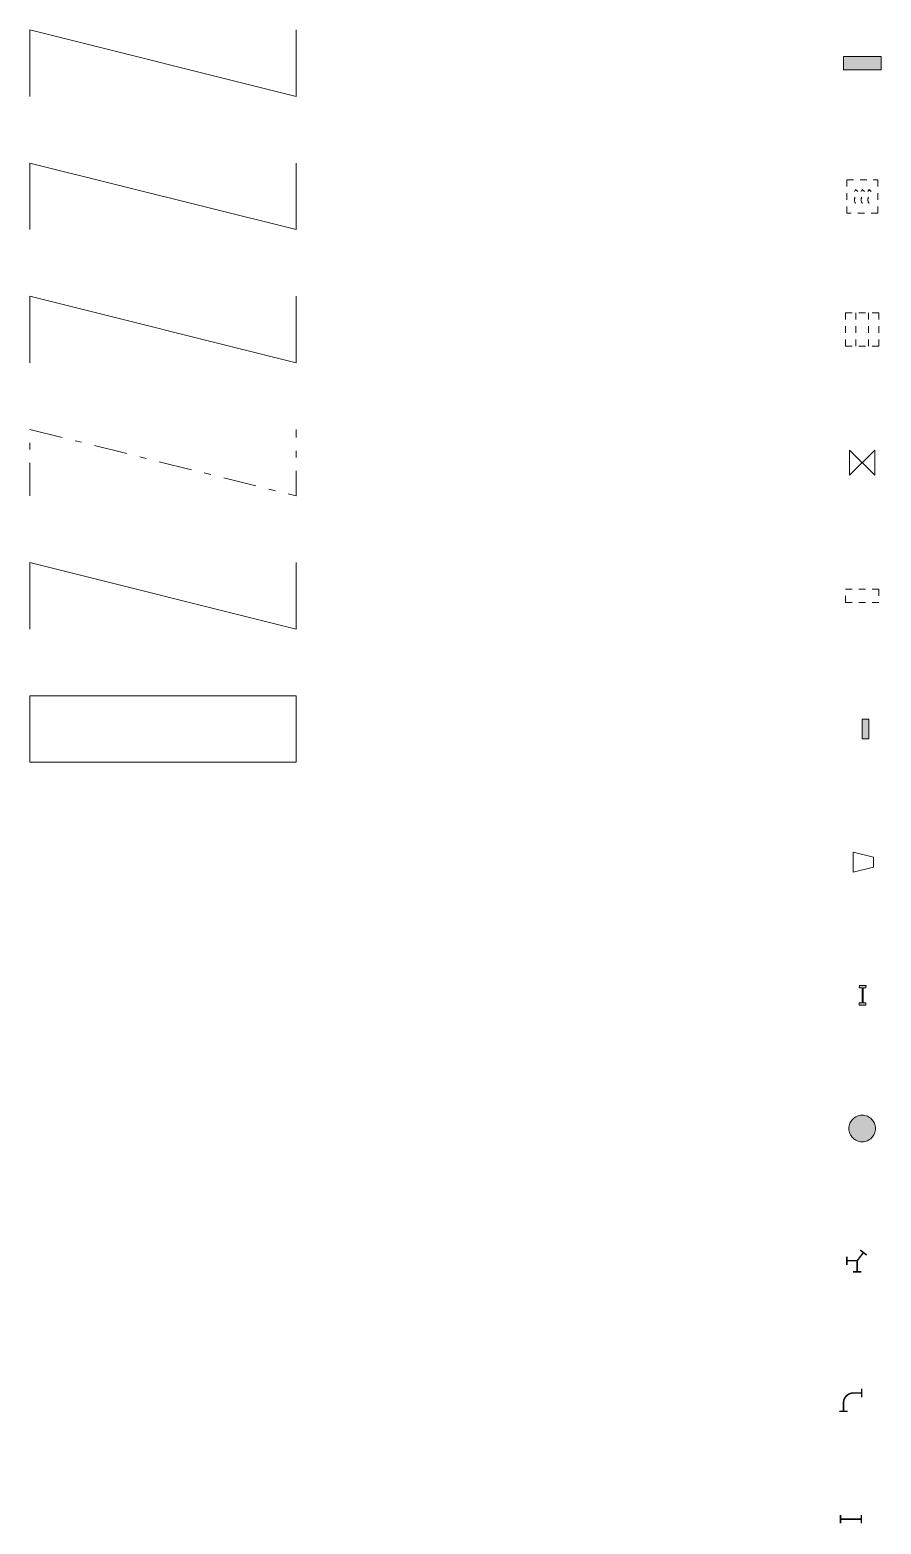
# Model space of a CAD drawing. Header units: metres. Extents: x 3068 to 3311, y 1718 to 1911.
# Drawn here: x 3256.55 to 3269.33, y 1888.31 to 1910.75 of the extents above; entities that cross this region are included whole.
import ezdxf

# ---------------------------------------------------------------- set-up
doc = ezdxf.new("R2010")
doc.units = ezdxf.units.M
for name, pattern in [('EL_0344', [1, 0.5, -0.2, 0.1, -0.2]), ('Socle_Continu', [2.5, 2.5, 0]), ('Socle_Discontinu', [0.075, 0.05, -0.025]), ('Topo_Continu', [2.5, 2.5, 0])]:
    doc.linetypes.add(name, pattern=pattern)
doc.layers.add('CHAUF_SCT', color=6, linetype='Socle_Continu', lineweight=13)
doc.styles.add('Reseaux', font='arial.ttf')
doc.styles.get("Standard").update_dxf_attribs({"font": 'arial.ttf'})
doc.styles.add('Style_2', font='WINGDNG3.TTF')
doc.linetypes.add('EL_0341', pattern='A,3,-0.2,0.2,-0.381,["555",Style_2,S=0.254,R=0,X=-0.254,Y=-0.1],-0.381,0.2,-0.2', length=4.562)
doc.linetypes.add('EL_0342', pattern='A,2.5,-0.2,0.2,-0.2,0.2,-0.381,["555",Style_2,S=0.254,R=0,X=-0.254,Y=-0.1],-0.381,0.2,-0.2,0.2,-0.2', length=4.862)
doc.linetypes.add('EL_0343', pattern='A,4,-0.381,["555",Style_2,S=0.254,R=0,X=-0.254,Y=-0.1],-0.381', length=4.762)
doc.linetypes.add('EL_0345', pattern='A,4,-0.254,["| |",Standard,S=0.254,R=0,X=-0.127,Y=-0.1],-0.254', length=4.508)
doc.linetypes.add('EL_0346', pattern='A,0.2,0,["/",Standard,S=0.254,R=0,X=0,Y=0]', length=0.2)

# ---------------------------------------------------------------- blocks, each defined once
blk = doc.blocks.new('EP_0369')
at = {"layer": 'CHAUF_SCT', "linetype": 'Socle_Continu'}
h = blk.add_hatch(color=256, dxfattribs=at)
edge = h.paths.add_edge_path()
edge.add_ellipse((0, 0), major_axis=(-0.141, 0.141), ratio=1, start_angle=-45, end_angle=135, ccw=False)
edge.add_ellipse((0, 0), major_axis=(-0.141, 0.141), ratio=1, start_angle=135, end_angle=315, ccw=False)
blk.add_circle((0, 0), 0.2, dxfattribs=at)
at = {"layer": 'CHAUF_SCT', "linetype": 'Socle_Continu', "flags": 9}
for tag, p in [('ID', (0.665, 0.065)), ('NATURE', (0.665, -0.256)), ('FAMILLE', (0.665, -0.577)), ('CALQUE', (0.665, -0.899))]:
    blk.add_attdef(tag, p, '', height=0.2, dxfattribs=at)
blk = doc.blocks.new('EP_0368')
at = {"layer": 'CHAUF_SCT', "linetype": 'Socle_Continu'}
blk.add_hatch(color=256, dxfattribs=at).paths.add_polyline_path([(0.057, 0.15), (-0.043, 0.15), (-0.044, 0.113), (0, 0.112), (0, -0.112), (-0.044, -0.112), (-0.044, -0.15), (0.056, -0.15), (0.056, -0.113), (0.012, -0.113), (0.013, 0.112), (0.056, 0.112)])
for p, q in [((-0.043, 0.15), (-0.044, 0.113)), ((-0.044, 0.113), (0, 0.112)), ((0.057, 0.15), (-0.043, 0.15)), ((0, 0.112), (0, -0.112)), ((0.012, -0.113), (0.013, 0.112)), ((0.013, 0.112), (0.056, 0.112)), ((0.056, 0.112), (0.057, 0.15)), ((0, -0.112), (-0.044, -0.112)), ((-0.044, -0.112), (-0.044, -0.15)), ((-0.044, -0.15), (0.056, -0.15)), ((0.056, -0.113), (0.012, -0.113)), ((0.056, -0.15), (0.056, -0.113))]:
    blk.add_line(p, q, dxfattribs=at)
at = {"layer": 'CHAUF_SCT', "linetype": 'Socle_Continu', "flags": 9}
for tag, p in [('ID', (0.707, 0.017)), ('NATURE', (0.707, -0.305)), ('FAMILLE', (0.707, -0.626)), ('CALQUE', (0.707, -0.947))]:
    blk.add_attdef(tag, p, '', height=0.2, dxfattribs=at)
blk = doc.blocks.new('EP_0367')
at = {"layer": 'CHAUF_SCT', "linetype": 'Socle_Continu', "flags": 128}
blk.add_lwpolyline([(-0.136, 0.151), (-0.136, -0.15), (0.17, -0.075), (0.17, 0.075)], close=True, dxfattribs=at)
at = {"layer": 'CHAUF_SCT', "linetype": 'Socle_Continu', "flags": 9}
for tag, p in [('ID', (0.696, 0.582)), ('NATURE', (0.696, 0.26)), ('FAMILLE', (0.696, -0.061)), ('CALQUE', (0.696, -0.382)), ('TYPE', (0.696, -0.703))]:
    blk.add_attdef(tag, p, '', height=0.2, dxfattribs=at)
blk = doc.blocks.new('EP_0366')
at = {"layer": 'CHAUF_SCT', "linetype": 'Socle_Continu'}
blk.add_hatch(color=256, dxfattribs=at).paths.add_polyline_path([(0.1, 0.15), (0.1, -0.15), (0, -0.15), (0, 0.15)])
at = {"layer": 'CHAUF_SCT', "linetype": 'Socle_Continu', "flags": 128}
blk.add_lwpolyline([(0, -0.15), (0, 0.15), (0.1, 0.15), (0.1, -0.15)], close=True, dxfattribs=at)
at = {"layer": 'CHAUF_SCT', "linetype": 'Socle_Continu', "flags": 9}
for tag, p in [('ID', (0.605, 0.602)), ('NATURE', (0.605, 0.281)), ('FAMILLE', (0.605, -0.041)), ('CALQUE', (0.605, -0.362)), ('TYPE', (0.605, -0.683))]:
    blk.add_attdef(tag, p, '', height=0.2, dxfattribs=at)
blk = doc.blocks.new('EP_0364')
at = {"layer": 'CHAUF_SCT', "linetype": 'Socle_Continu'}
for p, q in [((-0.19, -0.19), (-0.19, 0.19)), ((-0.19, 0.19), (0.19, -0.19)), ((0.19, 0.19), (-0.19, -0.19)), ((0.19, -0.19), (0.19, 0.19))]:
    blk.add_line(p, q, dxfattribs=at)
at = {"layer": 'CHAUF_SCT', "linetype": 'Socle_Continu', "flags": 9}
for tag, p in [('ID', (0.788, -0.015)), ('NATURE', (0.788, -0.336)), ('FAMILLE', (0.788, -0.658)), ('CALQUE', (0.788, -0.979))]:
    blk.add_attdef(tag, p, '', height=0.2, dxfattribs=at)
blk = doc.blocks.new('EP_0361')
at = {"layer": 'CHAUF_SCT', "linetype": 'Socle_Continu'}
blk.add_hatch(color=256, dxfattribs=at).paths.add_polyline_path([(0, -0.1), (0, 0.1), (0.567, 0.1), (0.567, -0.1)])
at = {"layer": 'CHAUF_SCT', "linetype": 'Socle_Continu', "flags": 128}
blk.add_lwpolyline([(0, -0.1), (0, 0.1), (0.567, 0.1), (0.567, -0.1)], close=True, dxfattribs=at)
at = {"layer": 'CHAUF_SCT', "linetype": 'Socle_Continu', "flags": 9}
for tag, p in [('ID', (1.086, -0.062)), ('NATURE', (1.086, -0.383)), ('FAMILLE', (1.086, -0.705)), ('CALQUE', (1.086, -1.026))]:
    blk.add_attdef(tag, p, '', height=0.2, dxfattribs=at)
blk = doc.blocks.new('EP_0362')
at = {"layer": 'CHAUF_SCT', "linetype": 'Socle_Discontinu'}
for p, q in [((0.133, 0.354), (0.116, 0.323)), ((0.133, 0.354), (0.166, 0.323)), ((0.234, 0.354), (0.217, 0.323)), ((0.234, 0.354), (0.267, 0.323)), ((0.335, 0.354), (0.318, 0.323)), ((0.335, 0.354), (0.368, 0.323))]:
    blk.add_line(p, q, dxfattribs=at)
blk.add_lwpolyline([(0, 0.5), (0.467, 0.5), (0.467, 0), (0, 0)], close=True, dxfattribs=at)
at = {"layer": 'CHAUF_SCT', "linetype": 'Socle_Discontinu', "flags": 128}
for points in [[(0.133, 0.145, -0.322633), (0.133, 0.25, 0.322633), (0.133, 0.354)], [(0.234, 0.145, -0.322633), (0.234, 0.25, 0.322633), (0.234, 0.354)], [(0.335, 0.145, -0.322633), (0.335, 0.25, 0.322633), (0.335, 0.354)]]:
    blk.add_lwpolyline(points, format="xyb", dxfattribs=at)
at = {"layer": 'CHAUF_SCT', "linetype": 'Socle_Discontinu', "flags": 9}
for tag, p in [('ID', (1.057, 0.285)), ('NATURE', (1.057, -0.036)), ('FAMILLE', (1.057, -0.358)), ('CALQUE', (1.057, -0.679))]:
    blk.add_attdef(tag, p, '', height=0.2, dxfattribs=at)
blk = doc.blocks.new('EP_0363')
at = {"layer": 'CHAUF_SCT', "linetype": 'Socle_Discontinu'}
for p, q in [((0.156, 0.5), (0.156, 0)), ((0.344, 0.5), (0.344, 0))]:
    blk.add_line(p, q, dxfattribs=at)
blk.add_lwpolyline([(0, 0.5), (0.501, 0.5), (0.501, 0), (0, 0)], close=True, dxfattribs=at)
at = {"layer": 'CHAUF_SCT', "linetype": 'Socle_Discontinu', "flags": 9}
for tag, p in [('ID', (1.09, 0.305)), ('NATURE', (1.09, -0.016)), ('FAMILLE', (1.09, -0.338)), ('CALQUE', (1.09, -0.659))]:
    blk.add_attdef(tag, p, '', height=0.2, dxfattribs=at)
blk = doc.blocks.new('EP_0365')
at = {"layer": 'CHAUF_SCT', "linetype": 'Socle_Discontinu'}
blk.add_lwpolyline([(0, 0.1), (0.501, 0.1), (0.501, -0.1), (0, -0.1)], close=True, dxfattribs=at)
at = {"layer": 'CHAUF_SCT', "linetype": 'Socle_Discontinu', "flags": 9}
for tag, p in [('ID', (1.083, 0.367)), ('NATURE', (1.083, 0.045)), ('FAMILLE', (1.083, -0.276)), ('CALQUE', (1.083, -0.597))]:
    blk.add_attdef(tag, p, '', height=0.2, dxfattribs=at)
blk = doc.blocks.new('EP_2226')
at = {"layer": 'CHAUF_SCT', "linetype": 'Socle_Continu', "const_width": 0.0225, "flags": 128}
for points in [[(-0.155, -0.063), (-0.155, 0.063)], [(-0.155, 0), (0, 0)], [(0.095, 0.122), (0, 0)], [(0, -0.167), (0, 0)], [(0.045, 0.161), (0.144, 0.084)], [(-0.063, -0.167), (0.063, -0.167)]]:
    blk.add_lwpolyline(points, dxfattribs=at)
at = {"layer": 'CHAUF_SCT', "linetype": 'Topo_Continu', "flags": 9}
for tag, p in [('ID', (0.871, -0.065)), ('NATURE', (0.871, -0.386))]:
    blk.add_attdef(tag, p, '', height=0.2, dxfattribs=at)
at = {"layer": 'CHAUF_SCT', "linetype": 'Socle_Continu', "style": 'Reseaux', "flags": 9}
blk.add_attdef('FAMILLE', (0.871, -0.708), '', height=0.2, dxfattribs=at)
at = {"layer": 'CHAUF_SCT', "linetype": 'Socle_Continu', "flags": 9}
for tag, p in [('CALQUE', (0.871, -1.029)), ('TYPE', (0.871, -1.35))]:
    blk.add_attdef(tag, p, '', height=0.2, dxfattribs=at)
blk = doc.blocks.new('EP_2227')
at = {"layer": 'CHAUF_SCT', "linetype": 'Socle_Continu', "const_width": 0.0225, "flags": 128}
blk.add_lwpolyline([(0, -0.275), (0, -0.15, -0.414214), (0.15, 0), (0.275, 0)], format="xyb", dxfattribs=at)
for points in [[(0.275, -0.063), (0.275, 0.063)], [(-0.063, -0.275), (0.063, -0.275)]]:
    blk.add_lwpolyline(points, dxfattribs=at)
at = {"layer": 'CHAUF_SCT', "linetype": 'Socle_Continu', "flags": 9}
for tag, p in [('ID', (1.175, 0.037)), ('NATURE', (1.175, -0.284)), ('TYPE', (1.175, -1.248))]:
    blk.add_attdef(tag, p, '', height=0.2, dxfattribs=at)
at = {"layer": 'CHAUF_SCT', "linetype": 'Socle_Continu', "style": 'Reseaux', "flags": 9}
for tag, p in [('FAMILLE', (1.175, -0.606)), ('CALQUE', (1.175, -0.927))]:
    blk.add_attdef(tag, p, '', height=0.2, dxfattribs=at)
blk = doc.blocks.new('EP_2228')
at = {"layer": 'CHAUF_SCT', "linetype": 'Socle_Continu', "const_width": 0.0225, "flags": 128}
for points in [[(-0.157, -0.063), (-0.157, 0.063)], [(-0.157, 0), (0.157, 0)], [(0.157, -0.063), (0.157, 0.063)]]:
    blk.add_lwpolyline(points, dxfattribs=at)
at = {"layer": 'CHAUF_SCT', "linetype": 'Socle_Continu', "flags": 9}
for tag, p in [('ID', (0.984, 0.027)), ('NATURE', (0.984, -0.294)), ('CALQUE', (0.984, -0.937)), ('TYPE', (0.984, -1.258))]:
    blk.add_attdef(tag, p, '', height=0.2, dxfattribs=at)
at = {"layer": 'CHAUF_SCT', "linetype": 'Socle_Continu', "style": 'Reseaux', "flags": 9}
blk.add_attdef('FAMILLE', (0.984, -0.616), '', height=0.2, dxfattribs=at)

msp = doc.modelspace()

# ---------------------------------------------------------------- linework, layer by layer
at = {"layer": 'CHAUF_SCT', "linetype": 'EL_0341', "flags": 128}
msp.add_lwpolyline([(3256.549, 1909.753), (3256.549, 1910.753), (3260.549, 1909.753), (3260.549, 1910.753)], dxfattribs=at)
at = {"layer": 'CHAUF_SCT', "linetype": 'EL_0342', "flags": 128}
msp.add_lwpolyline([(3256.549, 1907.753), (3256.549, 1908.753), (3260.549, 1907.753), (3260.549, 1908.753)], dxfattribs=at)
at = {"layer": 'CHAUF_SCT', "linetype": 'EL_0343', "flags": 128}
msp.add_lwpolyline([(3256.549, 1905.753), (3256.549, 1906.753), (3260.549, 1905.753), (3260.549, 1906.753)], dxfattribs=at)
at = {"layer": 'CHAUF_SCT', "linetype": 'EL_0344', "flags": 128}
msp.add_lwpolyline([(3256.549, 1903.753), (3256.549, 1904.753), (3260.549, 1903.753), (3260.549, 1904.753)], dxfattribs=at)
at = {"layer": 'CHAUF_SCT', "linetype": 'EL_0345', "flags": 128}
msp.add_lwpolyline([(3256.549, 1901.753), (3256.549, 1902.753), (3260.549, 1901.753), (3260.549, 1902.753)], dxfattribs=at)
at = {"layer": 'CHAUF_SCT', "linetype": 'EL_0346'}
msp.add_lwpolyline([(3256.549, 1900.753), (3260.549, 1900.753), (3260.549, 1899.753), (3256.549, 1899.753)], close=True, dxfattribs=at)

# ---------------------------------------------------------------- block references
at = {"layer": 'CHAUF_SCT', "linetype": 'Socle_Continu'}
for name, p in [('EP_0361', (3268.766, 1910.255)), ('EP_0362', (3268.816, 1908.003)), ('EP_0363', (3268.799, 1906.003)), ('EP_0364', (3269.049, 1904.253)), ('EP_0365', (3268.799, 1902.253)), ('EP_0366', (3269.049, 1900.253)), ('EP_0367', (3269.049, 1898.253)), ('EP_0368', (3269.049, 1896.253)), ('EP_0369', (3269.049, 1894.253)), ('EP_2226', (3268.973, 1892.267)), ('EP_2227', (3268.767, 1890.28)), ('EP_2228', (3268.88, 1888.385))]:
    msp.add_blockref(name, p, dxfattribs=at)

doc.saveas('drawing.dxf')
